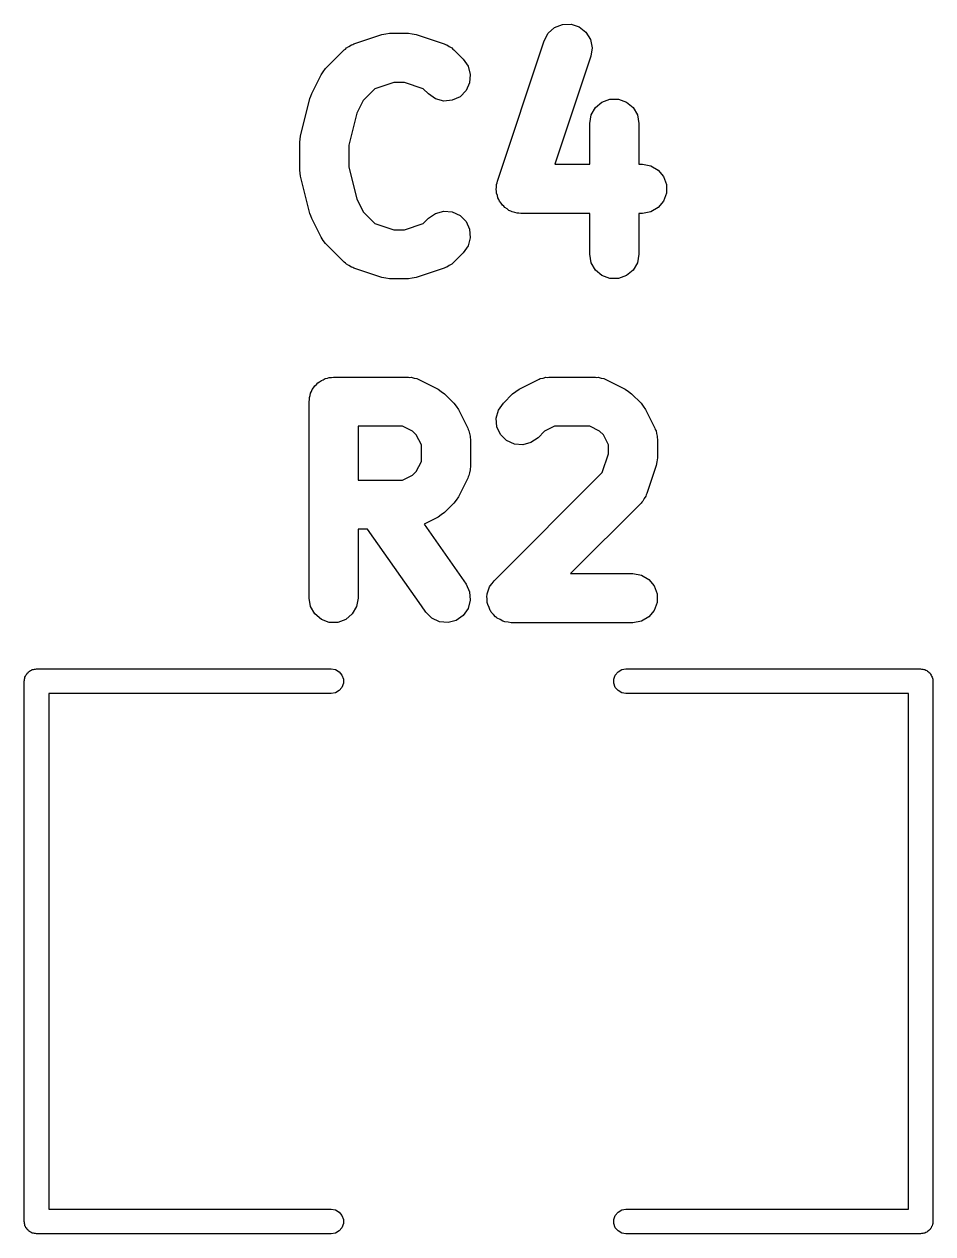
# Model space of a CAD drawing. Extents: x 51 to 137, y -158 to -25.
# Drawn here: x 107.12 to 111.82, y -44.4 to -38.14 of the extents above; entities that cross this region are included whole.
import ezdxf

# ---------------------------------------------------------------- set-up
doc = ezdxf.new("R2010")
doc.units = 0
doc.header["$MEASUREMENT"] = 0
doc.layers.add('BLACK', color=7, linetype='CONTINUOUS')

msp = doc.modelspace()

# ---------------------------------------------------------------- linework, layer by layer
at = {"layer": 'Black'}
for p, q in [((109.867, -38.1592), (109.908, -38.143)), ((109.908, -38.143), (109.952, -38.1418)), ((109.952, -38.1418), (109.994, -38.1558)), ((108.829, -38.2437), (108.974, -38.1953)), ((108.974, -38.1953), (108.994, -38.1923)), ((108.994, -38.1923), (109.014, -38.1888)), ((109.014, -38.1888), (109.111, -38.1888)), ((109.111, -38.1888), (109.131, -38.1923)), ((109.131, -38.1923), (109.151, -38.1953)), ((109.151, -38.1953), (109.296, -38.2437)), ((109.813, -38.2273), (109.834, -38.1885)), ((109.834, -38.1885), (109.867, -38.1592)), ((109.994, -38.1558), (110.029, -38.1832)), ((110.029, -38.1832), (110.052, -38.2208)), ((108.683, -38.3712), (108.779, -38.2744)), ((108.779, -38.2744), (108.785, -38.2702)), ((108.785, -38.2702), (108.79, -38.2647)), ((108.79, -38.2647), (108.803, -38.2576)), ((108.803, -38.2576), (108.816, -38.2491)), ((108.816, -38.2491), (108.823, -38.2472)), ((108.823, -38.2472), (108.829, -38.2437)), ((109.296, -38.2437), (109.303, -38.2472)), ((109.303, -38.2472), (109.31, -38.2491)), ((109.31, -38.2491), (109.322, -38.2576)), ((109.322, -38.2576), (109.335, -38.2647)), ((109.335, -38.2647), (109.34, -38.2702)), ((109.34, -38.2702), (109.346, -38.2744)), ((109.346, -38.2744), (109.394, -38.3228)), ((109.571, -38.953), (109.813, -38.2273)), ((110.052, -38.2208), (110.061, -38.264)), ((110.061, -38.264), (110.054, -38.3076)), ((109.394, -38.3228), (109.42, -38.3589)), ((110.054, -38.3076), (109.868, -38.8662)), ((108.611, -38.5009), (108.659, -38.4042)), ((108.659, -38.4042), (108.671, -38.3878)), ((108.671, -38.3878), (108.683, -38.3712)), ((109.42, -38.3589), (109.431, -38.4015)), ((109.431, -38.4015), (109.427, -38.4455)), ((109.035, -38.4428), (108.938, -38.4752)), ((109.091, -38.4428), (109.035, -38.4428)), ((109.188, -38.4752), (109.091, -38.4428)), ((109.427, -38.4455), (109.409, -38.4854)), ((108.553, -38.7204), (108.601, -38.5269)), ((108.601, -38.5269), (108.607, -38.5142)), ((108.607, -38.5142), (108.611, -38.5009)), ((108.938, -38.4752), (108.877, -38.5362)), ((109.215, -38.5024), (109.188, -38.4752)), ((109.251, -38.5277), (109.215, -38.5024)), ((109.294, -38.5391), (109.251, -38.5277)), ((109.378, -38.5166), (109.338, -38.5353)), ((109.409, -38.4854), (109.378, -38.5166)), ((110.112, -38.5445), (110.153, -38.5294)), ((110.153, -38.5294), (110.198, -38.5294)), ((110.198, -38.5294), (110.239, -38.5445)), ((108.877, -38.5362), (108.844, -38.602)), ((109.338, -38.5353), (109.294, -38.5391)), ((110.056, -38.611), (110.078, -38.5729)), ((110.078, -38.5729), (110.112, -38.5445)), ((110.239, -38.5445), (110.273, -38.5729)), ((110.273, -38.5729), (110.295, -38.611)), ((108.844, -38.602), (108.803, -38.7669)), ((110.049, -38.6545), (110.056, -38.611)), ((110.049, -38.8662), (110.049, -38.6545)), ((110.295, -38.611), (110.303, -38.6545)), ((110.303, -38.6545), (110.303, -38.8662)), ((108.549, -38.7512), (108.551, -38.7359)), ((108.549, -38.8964), (108.549, -38.7512)), ((108.551, -38.7359), (108.553, -38.7204)), ((108.803, -38.7669), (108.803, -38.8808)), ((108.551, -38.9117), (108.549, -38.8964)), ((108.803, -38.8808), (108.844, -39.0456)), ((109.868, -38.8662), (110.049, -38.8662)), ((110.303, -38.8662), (110.321, -38.8662)), ((110.321, -38.8662), (110.364, -38.8738)), ((110.364, -38.8738), (110.402, -38.8959)), ((110.402, -38.8959), (110.431, -38.9297)), ((108.553, -38.9272), (108.551, -38.9117)), ((108.601, -39.1207), (108.553, -38.9272)), ((109.567, -38.9711), (109.57, -38.9623)), ((109.57, -38.9623), (109.571, -38.953)), ((110.431, -38.9297), (110.446, -38.9711)), ((109.565, -38.9966), (109.567, -38.9839)), ((109.567, -39.0058), (109.565, -38.9966)), ((109.567, -38.9839), (109.567, -38.9711)), ((109.567, -39.0152), (109.567, -39.0058)), ((109.571, -39.0273), (109.567, -39.0152)), ((109.574, -39.0398), (109.571, -39.0273)), ((110.446, -39.0152), (110.431, -39.0567)), ((110.446, -38.9711), (110.446, -39.0152)), ((108.844, -39.0456), (108.877, -39.1114)), ((109.579, -39.0478), (109.574, -39.0398)), ((109.582, -39.0567), (109.579, -39.0478)), ((109.59, -39.0665), (109.582, -39.0567)), ((109.597, -39.0774), (109.59, -39.0665)), ((109.604, -39.0832), (109.597, -39.0774)), ((109.61, -39.0904), (109.604, -39.0832)), ((109.621, -39.0969), (109.61, -39.0904)), ((110.402, -39.0904), (110.364, -39.1125)), ((110.431, -39.0567), (110.402, -39.0904)), ((108.607, -39.1334), (108.601, -39.1207)), ((108.611, -39.1467), (108.607, -39.1334)), ((108.659, -39.2435), (108.611, -39.1467)), ((108.877, -39.1114), (108.938, -39.1724)), ((109.188, -39.1724), (109.215, -39.1453)), ((109.215, -39.1453), (109.251, -39.12)), ((109.251, -39.12), (109.294, -39.1085)), ((109.294, -39.1085), (109.338, -39.1124)), ((109.338, -39.1124), (109.378, -39.131)), ((109.378, -39.131), (109.409, -39.1622)), ((109.631, -39.1048), (109.621, -39.0969)), ((109.64, -39.1078), (109.631, -39.1048)), ((109.648, -39.1125), (109.64, -39.1078)), ((109.661, -39.1147), (109.648, -39.1125)), ((109.673, -39.1188), (109.661, -39.1147)), ((109.682, -39.1185), (109.673, -39.1188)), ((109.692, -39.1202), (109.682, -39.1185)), ((110.049, -39.1202), (109.692, -39.1202)), ((110.049, -39.3318), (110.049, -39.1202)), ((110.321, -39.1202), (110.303, -39.1202)), ((110.303, -39.1202), (110.303, -39.3318)), ((110.364, -39.1125), (110.321, -39.1202)), ((108.938, -39.1724), (109.035, -39.2048)), ((109.035, -39.2048), (109.091, -39.2048)), ((109.091, -39.2048), (109.188, -39.1724)), ((109.409, -39.1622), (109.427, -39.2022)), ((109.427, -39.2022), (109.431, -39.2461)), ((108.671, -39.2598), (108.659, -39.2435)), ((108.683, -39.2765), (108.671, -39.2598)), ((108.779, -39.3732), (108.683, -39.2765)), ((109.431, -39.2461), (109.42, -39.2887)), ((109.394, -39.3249), (109.346, -39.3732)), ((109.42, -39.2887), (109.394, -39.3249)), ((110.056, -39.3753), (110.049, -39.3318)), ((110.303, -39.3318), (110.295, -39.3753)), ((108.785, -39.3774), (108.779, -39.3732)), ((108.79, -39.3829), (108.785, -39.3774)), ((108.803, -39.39), (108.79, -39.3829)), ((108.816, -39.3985), (108.803, -39.39)), ((108.823, -39.4004), (108.816, -39.3985)), ((108.829, -39.4039), (108.823, -39.4004)), ((108.974, -39.4523), (108.829, -39.4039)), ((109.296, -39.4039), (109.151, -39.4523)), ((109.303, -39.4004), (109.296, -39.4039)), ((109.31, -39.3985), (109.303, -39.4004)), ((109.322, -39.39), (109.31, -39.3985)), ((109.335, -39.3829), (109.322, -39.39)), ((109.34, -39.3774), (109.335, -39.3829)), ((109.346, -39.3732), (109.34, -39.3774)), ((110.078, -39.4135), (110.056, -39.3753)), ((110.295, -39.3753), (110.273, -39.4135)), ((108.994, -39.4553), (108.974, -39.4523)), ((109.014, -39.4588), (108.994, -39.4553)), ((109.111, -39.4588), (109.014, -39.4588)), ((109.131, -39.4553), (109.111, -39.4588)), ((109.151, -39.4523), (109.131, -39.4553)), ((110.112, -39.4418), (110.078, -39.4135)), ((110.153, -39.4569), (110.112, -39.4418)), ((110.198, -39.4569), (110.153, -39.4569)), ((110.239, -39.4418), (110.198, -39.4569)), ((110.273, -39.4135), (110.239, -39.4418)), ((108.692, -39.9725), (108.702, -39.9687)), ((108.702, -39.9687), (108.713, -39.9687)), ((108.713, -39.9687), (108.724, -39.9668)), ((108.724, -39.9668), (109.111, -39.9668)), ((109.111, -39.9668), (109.118, -39.9681)), ((109.118, -39.9681), (109.126, -39.9677)), ((109.126, -39.9677), (109.14, -39.9719)), ((109.808, -39.9719), (109.822, -39.9677)), ((109.822, -39.9677), (109.83, -39.9681)), ((109.83, -39.9681), (109.837, -39.9668)), ((109.837, -39.9668), (110.079, -39.9668)), ((110.079, -39.9668), (110.086, -39.9681)), ((110.086, -39.9681), (110.093, -39.9677)), ((110.093, -39.9677), (110.108, -39.9719)), ((108.61, -40.0408), (108.614, -40.0303)), ((108.614, -40.0303), (108.621, -40.0218)), ((108.621, -40.0218), (108.627, -40.0122)), ((108.627, -40.0122), (108.635, -40.005)), ((108.635, -40.005), (108.642, -39.9965)), ((108.642, -39.9965), (108.652, -39.991)), ((108.652, -39.991), (108.661, -39.9838)), ((108.661, -39.9838), (108.671, -39.98)), ((108.671, -39.98), (108.681, -39.9745)), ((108.681, -39.9745), (108.692, -39.9725)), ((109.14, -39.9719), (109.155, -39.9745)), ((109.155, -39.9745), (109.161, -39.9781)), ((109.161, -39.9781), (109.168, -39.9802)), ((109.168, -39.9802), (109.265, -40.0286)), ((109.265, -40.0286), (109.281, -40.0407)), ((109.667, -40.0407), (109.683, -40.0286)), ((109.683, -40.0286), (109.78, -39.9802)), ((109.78, -39.9802), (109.787, -39.9781)), ((109.787, -39.9781), (109.793, -39.9745)), ((109.793, -39.9745), (109.808, -39.9719)), ((110.108, -39.9719), (110.122, -39.9745)), ((110.122, -39.9745), (110.129, -39.9781)), ((110.129, -39.9781), (110.136, -39.9802)), ((110.136, -39.9802), (110.232, -40.0286)), ((110.232, -40.0286), (110.249, -40.0407)), ((108.597, -40.0938), (108.599, -40.0829)), ((108.597, -41.1098), (108.597, -40.0938)), ((108.599, -40.0718), (108.603, -40.0613)), ((108.599, -40.0829), (108.599, -40.0718)), ((108.603, -40.0613), (108.605, -40.0504)), ((108.605, -40.0504), (108.61, -40.0408)), ((109.281, -40.0407), (109.298, -40.0524)), ((109.298, -40.0524), (109.346, -40.1008)), ((109.602, -40.1008), (109.65, -40.0524)), ((109.65, -40.0524), (109.667, -40.0407)), ((110.249, -40.0407), (110.265, -40.0524)), ((110.265, -40.0524), (110.314, -40.1008)), ((109.346, -40.1008), (109.358, -40.1175)), ((109.358, -40.1175), (109.37, -40.1338)), ((109.37, -40.1338), (109.418, -40.2305)), ((109.565, -40.1795), (109.577, -40.1369)), ((109.577, -40.1369), (109.602, -40.1008)), ((110.314, -40.1008), (110.325, -40.1175)), ((110.325, -40.1175), (110.337, -40.1338)), ((110.337, -40.1338), (110.386, -40.2305)), ((109.569, -40.2235), (109.565, -40.1795)), ((108.851, -40.2208), (108.851, -40.499)), ((109.081, -40.2208), (108.851, -40.2208)), ((109.133, -40.2466), (109.081, -40.2208)), ((109.152, -40.2658), (109.133, -40.2466)), ((109.178, -40.3173), (109.152, -40.2658)), ((109.418, -40.2305), (109.42, -40.2376)), ((109.42, -40.2376), (109.424, -40.2439)), ((109.424, -40.2439), (109.427, -40.2586)), ((109.427, -40.2586), (109.431, -40.2728)), ((109.431, -40.2728), (109.43, -40.2801)), ((109.43, -40.2801), (109.432, -40.2873)), ((109.588, -40.2634), (109.569, -40.2235)), ((109.619, -40.2946), (109.588, -40.2634)), ((109.782, -40.2804), (109.745, -40.3057)), ((109.815, -40.2466), (109.782, -40.2804)), ((109.867, -40.2208), (109.815, -40.2466)), ((110.049, -40.2208), (109.867, -40.2208)), ((110.1, -40.2466), (110.049, -40.2208)), ((110.12, -40.2658), (110.1, -40.2466)), ((110.145, -40.3173), (110.12, -40.2658)), ((110.386, -40.2305), (110.388, -40.2376)), ((110.388, -40.2376), (110.392, -40.2439)), ((110.392, -40.2439), (110.394, -40.2586)), ((110.394, -40.2586), (110.398, -40.2728)), ((110.398, -40.2728), (110.398, -40.2801)), ((110.398, -40.2801), (110.399, -40.2873)), ((109.178, -40.4025), (109.178, -40.3173)), ((109.432, -40.2873), (109.432, -40.4325)), ((109.659, -40.3133), (109.619, -40.2946)), ((109.703, -40.3171), (109.659, -40.3133)), ((109.745, -40.3057), (109.703, -40.3171)), ((110.145, -40.3635), (110.145, -40.3173)), ((110.399, -40.2873), (110.399, -40.3841)), ((109.152, -40.454), (109.178, -40.4025)), ((110.113, -40.4606), (110.145, -40.3635)), ((110.396, -40.4041), (110.393, -40.4243)), ((110.399, -40.3841), (110.396, -40.4041)), ((109.133, -40.4733), (109.152, -40.454)), ((109.427, -40.4613), (109.424, -40.4759)), ((109.431, -40.447), (109.427, -40.4613)), ((109.432, -40.4325), (109.43, -40.4397)), ((109.43, -40.4397), (109.431, -40.447)), ((109.554, -41.02), (110.113, -40.4606)), ((110.393, -40.4243), (110.344, -40.5694)), ((108.851, -40.499), (109.081, -40.499)), ((109.081, -40.499), (109.133, -40.4733)), ((109.418, -40.4893), (109.37, -40.586)), ((109.42, -40.4823), (109.418, -40.4893)), ((109.424, -40.4759), (109.42, -40.4823)), ((109.37, -40.586), (109.358, -40.6024)), ((110.339, -40.5829), (110.33, -40.5951)), ((110.341, -40.5758), (110.339, -40.5829)), ((110.344, -40.5694), (110.341, -40.5758)), ((109.346, -40.6191), (109.298, -40.6674)), ((109.358, -40.6024), (109.346, -40.6191)), ((110.314, -40.6191), (109.95, -40.9828)), ((110.318, -40.6131), (110.314, -40.6191)), ((110.323, -40.6082), (110.318, -40.6131)), ((110.33, -40.5951), (110.323, -40.6082)), ((109.265, -40.6912), (109.192, -40.7275)), ((109.281, -40.6791), (109.265, -40.6912)), ((109.298, -40.6674), (109.281, -40.6791)), ((108.851, -40.753), (108.851, -41.1098)), ((108.9, -40.753), (108.851, -40.753)), ((109.178, -41.1499), (108.9, -40.753)), ((109.192, -40.7275), (109.409, -41.037)), ((109.544, -41.0336), (109.554, -41.02)), ((109.95, -40.9828), (110.272, -40.9828)), ((110.272, -40.9828), (110.316, -40.9905)), ((110.316, -40.9905), (110.354, -41.0125)), ((110.354, -41.0125), (110.382, -41.0463)), ((109.409, -41.037), (109.427, -41.077)), ((109.427, -41.077), (109.431, -41.1209)), ((109.517, -41.0987), (109.518, -41.0934)), ((109.518, -41.0878), (109.524, -41.0722)), ((109.518, -41.0934), (109.518, -41.0878)), ((109.524, -41.0722), (109.528, -41.0561)), ((109.528, -41.0561), (109.531, -41.0516)), ((109.531, -41.0516), (109.533, -41.0463)), ((109.533, -41.0463), (109.544, -41.0336)), ((110.382, -41.0463), (110.397, -41.0878)), ((110.397, -41.0878), (110.397, -41.1319)), ((108.605, -41.1533), (108.597, -41.1098)), ((108.627, -41.1915), (108.605, -41.1533)), ((108.843, -41.1533), (108.821, -41.1915)), ((108.851, -41.1098), (108.843, -41.1533)), ((109.201, -41.1826), (109.178, -41.1499)), ((109.431, -41.1209), (109.42, -41.1635)), ((109.518, -41.1153), (109.517, -41.0987)), ((109.518, -41.1319), (109.518, -41.1153)), ((109.52, -41.1371), (109.518, -41.1319)), ((109.521, -41.1427), (109.52, -41.1371)), ((109.528, -41.1577), (109.521, -41.1427)), ((110.397, -41.1319), (110.382, -41.1733)), ((108.661, -41.2198), (108.627, -41.1915)), ((108.821, -41.1915), (108.788, -41.2198)), ((109.232, -41.2138), (109.201, -41.1826)), ((109.272, -41.2325), (109.232, -41.2138)), ((109.394, -41.1996), (109.358, -41.2249)), ((109.42, -41.1635), (109.394, -41.1996)), ((109.533, -41.1733), (109.528, -41.1577)), ((109.537, -41.1776), (109.533, -41.1733)), ((109.539, -41.1827), (109.537, -41.1776)), ((109.551, -41.1944), (109.539, -41.1827)), ((109.562, -41.2071), (109.551, -41.1944)), ((109.567, -41.2099), (109.562, -41.2071)), ((109.57, -41.2139), (109.567, -41.2099)), ((109.586, -41.2209), (109.57, -41.2139)), ((110.354, -41.2071), (110.316, -41.2292)), ((110.382, -41.1733), (110.354, -41.2071)), ((108.702, -41.2349), (108.661, -41.2198)), ((108.746, -41.2349), (108.702, -41.2349)), ((108.788, -41.2198), (108.746, -41.2349)), ((109.316, -41.2363), (109.272, -41.2325)), ((109.358, -41.2249), (109.316, -41.2363)), ((109.6, -41.2292), (109.586, -41.2209)), ((109.605, -41.2301), (109.6, -41.2292)), ((109.61, -41.2325), (109.605, -41.2301)), ((109.627, -41.2339), (109.61, -41.2325)), ((109.643, -41.2368), (109.627, -41.2339)), ((110.272, -41.2368), (109.643, -41.2368)), ((110.316, -41.2292), (110.272, -41.2368)), ((107.125, -41.5282), (107.127, -41.523)), ((107.125, -41.5337), (107.125, -41.5282)), ((107.127, -41.523), (107.128, -41.5175)), ((107.128, -41.5175), (107.131, -41.5127)), ((107.131, -41.5127), (107.133, -41.5074)), ((107.133, -41.5074), (107.137, -41.5032)), ((107.137, -41.5032), (107.139, -41.4984)), ((107.139, -41.4984), (107.144, -41.4948)), ((107.144, -41.4948), (107.147, -41.4906)), ((107.147, -41.4906), (107.152, -41.4878)), ((107.152, -41.4878), (107.156, -41.4842)), ((107.156, -41.4842), (107.161, -41.4823)), ((107.161, -41.4823), (107.166, -41.4795)), ((107.166, -41.4795), (107.172, -41.4786)), ((107.172, -41.4786), (107.177, -41.4767)), ((107.177, -41.4767), (107.183, -41.4767)), ((107.183, -41.4767), (107.188, -41.4757)), ((107.188, -41.4757), (108.712, -41.4757)), ((108.712, -41.4757), (108.734, -41.4795)), ((108.734, -41.4795), (108.753, -41.4906)), ((108.753, -41.4906), (108.767, -41.5074)), ((108.767, -41.5074), (108.775, -41.5282)), ((108.775, -41.5282), (108.775, -41.5502)), ((110.173, -41.5282), (110.181, -41.5074)), ((110.173, -41.5502), (110.173, -41.5282)), ((110.181, -41.5074), (110.195, -41.4906)), ((110.195, -41.4906), (110.214, -41.4795)), ((110.214, -41.4795), (110.236, -41.4757)), ((110.236, -41.4757), (111.76, -41.4757)), ((111.76, -41.4757), (111.765, -41.4767)), ((111.765, -41.4767), (111.771, -41.4767)), ((111.771, -41.4767), (111.776, -41.4786)), ((111.776, -41.4786), (111.782, -41.4795)), ((111.782, -41.4795), (111.787, -41.4823)), ((111.787, -41.4823), (111.792, -41.4842)), ((111.792, -41.4842), (111.796, -41.4878)), ((111.796, -41.4878), (111.801, -41.4906)), ((111.801, -41.4906), (111.804, -41.4948)), ((111.804, -41.4948), (111.809, -41.4984)), ((111.809, -41.4984), (111.811, -41.5032)), ((111.811, -41.5032), (111.815, -41.5074)), ((111.815, -41.5074), (111.817, -41.5127)), ((111.817, -41.5127), (111.82, -41.5175)), ((111.82, -41.5175), (111.821, -41.523)), ((111.821, -41.523), (111.823, -41.5282)), ((111.823, -41.5282), (111.823, -41.5337)), ((107.124, -41.5392), (107.125, -41.5337)), ((107.124, -44.3332), (107.124, -41.5392)), ((108.753, -41.5878), (108.734, -41.5989)), ((108.767, -41.5709), (108.753, -41.5878)), ((108.775, -41.5502), (108.767, -41.5709)), ((110.181, -41.5709), (110.173, -41.5502)), ((110.195, -41.5878), (110.181, -41.5709)), ((110.214, -41.5989), (110.195, -41.5878)), ((111.823, -41.5337), (111.823, -41.5392)), ((111.823, -41.5392), (111.823, -44.3332)), ((108.712, -41.6027), (107.251, -41.6027)), ((107.251, -41.6027), (107.251, -44.2697)), ((108.734, -41.5989), (108.712, -41.6027)), ((110.236, -41.6027), (110.214, -41.5989)), ((111.697, -41.6027), (110.236, -41.6027)), ((111.697, -44.2697), (111.697, -41.6027)), ((107.251, -44.2697), (108.712, -44.2697)), ((108.712, -44.2697), (108.734, -44.2735)), ((108.734, -44.2735), (108.753, -44.2846)), ((108.753, -44.2846), (108.767, -44.3014)), ((110.181, -44.3014), (110.195, -44.2846)), ((110.195, -44.2846), (110.214, -44.2735)), ((110.214, -44.2735), (110.236, -44.2697)), ((110.236, -44.2697), (111.697, -44.2697)), ((107.125, -44.3387), (107.124, -44.3332)), ((107.125, -44.3442), (107.125, -44.3387)), ((107.127, -44.3494), (107.125, -44.3442)), ((108.767, -44.3014), (108.775, -44.3222)), ((108.775, -44.3442), (108.767, -44.365)), ((108.775, -44.3222), (108.775, -44.3442)), ((110.173, -44.3222), (110.181, -44.3014)), ((110.173, -44.3442), (110.173, -44.3222)), ((110.181, -44.365), (110.173, -44.3442)), ((111.823, -44.3442), (111.821, -44.3494)), ((111.823, -44.3332), (111.823, -44.3387)), ((111.823, -44.3387), (111.823, -44.3442)), ((107.128, -44.3549), (107.127, -44.3494)), ((107.131, -44.3597), (107.128, -44.3549)), ((107.133, -44.365), (107.131, -44.3597)), ((107.137, -44.3692), (107.133, -44.365)), ((107.139, -44.374), (107.137, -44.3692)), ((107.144, -44.3776), (107.139, -44.374)), ((107.147, -44.3818), (107.144, -44.3776)), ((107.152, -44.3846), (107.147, -44.3818)), ((107.156, -44.3882), (107.152, -44.3846)), ((107.161, -44.3901), (107.156, -44.3882)), ((107.166, -44.3929), (107.161, -44.3901)), ((107.172, -44.3938), (107.166, -44.3929)), ((107.177, -44.3957), (107.172, -44.3938)), ((107.183, -44.3957), (107.177, -44.3957)), ((107.188, -44.3967), (107.183, -44.3957)), ((108.712, -44.3967), (107.188, -44.3967)), ((108.734, -44.3929), (108.712, -44.3967)), ((108.753, -44.3818), (108.734, -44.3929)), ((108.767, -44.365), (108.753, -44.3818)), ((110.195, -44.3818), (110.181, -44.365)), ((110.214, -44.3929), (110.195, -44.3818)), ((110.236, -44.3967), (110.214, -44.3929)), ((111.76, -44.3967), (110.236, -44.3967)), ((111.765, -44.3957), (111.76, -44.3967)), ((111.771, -44.3957), (111.765, -44.3957)), ((111.776, -44.3938), (111.771, -44.3957)), ((111.782, -44.3929), (111.776, -44.3938)), ((111.787, -44.3901), (111.782, -44.3929)), ((111.792, -44.3882), (111.787, -44.3901)), ((111.796, -44.3846), (111.792, -44.3882)), ((111.801, -44.3818), (111.796, -44.3846)), ((111.804, -44.3776), (111.801, -44.3818)), ((111.809, -44.374), (111.804, -44.3776)), ((111.811, -44.3692), (111.809, -44.374)), ((111.815, -44.365), (111.811, -44.3692)), ((111.817, -44.3597), (111.815, -44.365)), ((111.82, -44.3549), (111.817, -44.3597)), ((111.821, -44.3494), (111.82, -44.3549))]:
    msp.add_line(p, q, dxfattribs=at)

doc.saveas('drawing.dxf')
